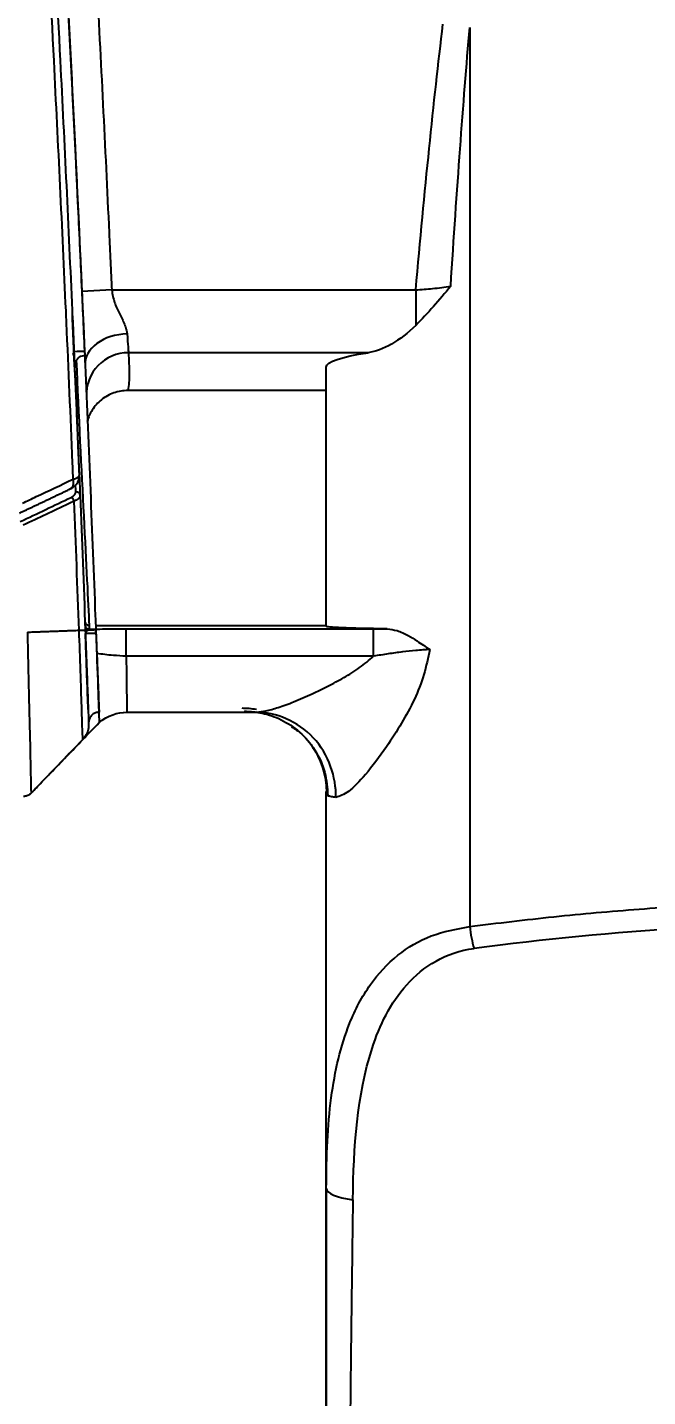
# Model space of a CAD drawing. Header units: millimetres. Extents: x 28 to 2974, y 8 to 3716.
# Drawn here: x 2058.8 to 2088.2, y 1207.4 to 1272.5 of the extents above; entities that cross this region are included whole.
import ezdxf

# ---------------------------------------------------------------- set-up
doc = ezdxf.new("R2010")
doc.units = ezdxf.units.MM
doc.layers.get('Defpoints').update_dxf_attribs({"linetype": 'CONTINUOUS'})
doc.layers.add('1LINE', color=7, linetype='CONTINUOUS')
doc.styles.add('Annotative', font='malgun.ttf')
doc.dimstyles.new('WOO', dxfattribs={"dimtxt": 20, "dimasz": 2, "dimexe": 1.25, "dimexo": 0.3, "dimgap": 1, "dimtad": 1, "dimdec": 1, "dimzin": 1, "dimdsep": 46, "dimtxsty": 'Annotative', "dimcen": 0, "dimclrd": 1, "dimclre": 1, "dimclrt": 2, "dimadec": 0, "dimazin": 0, "dimtfac": 1, "dimtdec": 1, "dimtofl": 0, "dimtmove": 0, "dimatfit": 3, "dimfxl": 0, "dimarcsym": 0})

# ---------------------------------------------------------------- blocks, each defined once
blk = doc.blocks.new('*D12')
at = {"layer": '1LINE', "color": 1, "lineweight": -2}
for p, q in [((1929.416, 1310.67), (2169.11, 1310.67)), ((2167.86, 1308.67), (2167.86, 861.29)), ((1858.761, 859.29), (2169.11, 859.29))]:
    blk.add_line(p, q, dxfattribs=at)
at = {"layer": '1LINE', "color": 1}
for points in [[(2167.527, 1308.67), (2168.193, 1308.67), (2167.86, 1310.67)], [(2167.527, 861.29), (2168.193, 861.29), (2167.86, 859.29)]]:
    blk.add_solid(points, dxfattribs=at)
at = {"layer": 'Defpoints', "color": 0}
for p in [(1929.116, 1310.67), (1858.461, 859.29), (2167.86, 859.29)]:
    blk.add_point(p, dxfattribs=at)
at = {"layer": '1LINE', "color": 2, "insert": (2156.473, 1084.98), "char_height": 20, "attachment_point": 5, "rotation": 90, "style": 'Annotative'}
blk.add_mtext('451', dxfattribs=at)
blk = doc.blocks.new('*D13')
at = {"layer": '1LINE', "color": 1, "lineweight": -2}
for p, q in [((1929.416, 1349.07), (2224.099, 1349.07)), ((2222.849, 1347.07), (2222.849, 861.29)), ((1858.761, 859.29), (2224.099, 859.29))]:
    blk.add_line(p, q, dxfattribs=at)
at = {"layer": '1LINE', "color": 1}
for points in [[(2222.516, 1347.07), (2223.183, 1347.07), (2222.849, 1349.07)], [(2222.516, 861.29), (2223.183, 861.29), (2222.849, 859.29)]]:
    blk.add_solid(points, dxfattribs=at)
at = {"layer": 'Defpoints', "color": 0}
for p in [(1929.116, 1349.07), (1858.461, 859.29), (2222.849, 859.29)]:
    blk.add_point(p, dxfattribs=at)
at = {"layer": '1LINE', "color": 2, "insert": (2211.517, 1104.18), "char_height": 20, "attachment_point": 5, "rotation": 90, "style": 'Annotative'}
blk.add_mtext('490', dxfattribs=at)

msp = doc.modelspace()

# ---------------------------------------------------------------- linework, layer by layer
at = {"layer": '1LINE', "linetype": 'Continuous'}
for p, q in [((2079.79, 1272.479), (2079.79, 1229.765)), ((2060.732, 1262.414), (2060.738, 1262.414)), ((2060.747, 1262.235), (2060.741, 1262.235)), ((2060.741, 1262.218), (2060.747, 1262.218)), ((2060.756, 1262.018), (2060.751, 1262.018)), ((2060.766, 1261.715), (2060.771, 1261.715)), ((2060.78, 1261.515), (2060.776, 1261.515)), ((2062.777, 1260.003), (2061.354, 1259.939)), ((2062.777, 1260.003), (2077.224, 1260.003)), ((2077.224, 1260.003), (2077.224, 1258.317)), ((2074.965, 1257.023), (2063.57, 1257.023)), ((2072.972, 1244.026), (2072.972, 1256.343)), ((2072.972, 1255.225), (2063.543, 1255.225)), ((2061.701, 1244.076), (2061.701, 1244.06)), ((2062.026, 1243.684), (2062.026, 1243.887)), ((2063.464, 1243.903), (2075.224, 1243.903)), ((2063.464, 1242.603), (2063.464, 1243.903)), ((2075.224, 1242.603), (2075.224, 1243.903)), ((2063.496, 1239.946), (2063.496, 1239.946)), ((2063.496, 1239.946), (2069.587, 1239.946)), ((2072.972, 1217.326), (2072.972, 1236.175)), ((2072.972, 1217.325), (2072.972, 1200.58))]:
    msp.add_line(p, q, dxfattribs=at)
at = {"layer": '1LINE', "linetype": 'Continuous', "extrusion": (0, 0, -1)}
for centre, major_axis, ratio, start_param, end_param in [((2082.972, 941.962), (0, 348.796), 0.040138, 5.860101, 5.959374), ((2082.972, 941.962), (0, -348.636), 0.028683, 2.720795, 2.817782), ((2082.972, 1256.343), (10, 0), 0.113508, 3.141593, 3.783959), ((2082.972, 1244.026), (10, 0), 0.017475, 2.360843, 3.141593), ((2082.972, 1240.018), (14, 0), 0.017475, 2.844022, 3.012192)]:
    msp.add_ellipse(centre, major_axis=major_axis, ratio=ratio, start_param=start_param, end_param=end_param, dxfattribs=at)
at = {"layer": '1LINE', "linetype": 'Continuous'}
for centre, major_axis, ratio, start_param, end_param in [((2063.507, 1256.528), (-1.998, -0.086), 0.694651, 4.68258, 6.284235), ((2060.766, 1256.906), (-0.2, -0.013), 0.905943, 3.116, 3.660669), ((2061.481, 1257.089), (-0.5, -0.022), 0.000006, 4.712388, 6.283939), ((2061.511, 1256.389), (0.498, 0.043), 0.999847, 1.484117, 2.66287), ((2063.57, 1255.036), (-1.999, -0.073), 0.993563, 4.676354, 6.28985), ((2060.592, 1251.005), (0.215, -0.452), 0.677323, 0.000045, 1.289841), ((2061.07, 1250.233), (-0.2, -0.008), 0.906164, 3.139809, 4.674157), ((2060.847, 1249.969), (-0.086, 0.181), 0.677256, 4.431143, 5.671306), ((2060.52, 1243.815), (0.999, 0.037), 0.001911, 5.498163, 6.283939), ((2061.701, 1244.26), (-0.2, -0.008), 0.917703, 6.27936, 7.816245), ((2061.701, 1244.26), (-0.198, -0.025), 0.999845, 6.283181, 7.729903), ((2061.71, 1244.086), (-0.199, -0.016), 0.999847, 6.240119, 7.773414), ((2068.972, 1236.175), (-4, 0), 0.988829, 4.541516, 4.712389), ((2080.427, 1229.689), (-0.265, 1.982), 0.311342, 1.490891, 2.036469), ((2074.972, 1217.326), (2, 0), 0.289427, 3.141593, 4.335679)]:
    msp.add_ellipse(centre, major_axis=major_axis, ratio=ratio, start_param=start_param, end_param=end_param, dxfattribs=at)
for points, knots in [([(2060.945, 1251.02), (2060.929, 1251.417), (2060.913, 1251.815), (2060.804, 1254.428), (2060.708, 1256.643), (2060.607, 1258.908), (2060.605, 1258.958), (2060.424, 1262.967), (2060.235, 1266.925), (2059.75, 1276.462), (2059.443, 1282.04), (2058.949, 1290.404), (2058.778, 1293.192), (2058.602, 1295.979)], [0, 0, 0, 0, 0.026513, 0.026513, 0.174267, 0.174267, 0.177604, 0.177604, 0.44166, 0.44166, 0.813888, 0.813888, 1, 1, 1, 1]), ([(2058.894, 1295.998), (2059.071, 1293.21), (2059.241, 1290.422), (2059.736, 1282.056), (2060.042, 1276.478), (2060.527, 1266.944), (2060.716, 1262.989), (2060.896, 1258.983), (2060.899, 1258.933), (2061, 1256.664), (2061.096, 1254.444), (2061.203, 1251.88), (2061.217, 1251.535), (2061.231, 1251.191)], [0, 0, 0, 0, 0.186772, 0.186772, 0.56032, 0.56032, 0.825055, 0.825055, 0.828404, 0.828404, 0.97694, 0.97694, 1, 1, 1, 1]), ([(2060.835, 1295.805), (2061.027, 1292.765), (2061.212, 1289.725), (2061.559, 1283.794), (2061.723, 1280.904), (2061.935, 1276.993), (2061.989, 1275.974), (2062.259, 1270.876), (2062.461, 1266.797), (2062.694, 1261.813), (2062.736, 1260.908), (2062.777, 1260.003)], [0, 0, 0, 0, 0.254836, 0.254836, 0.497084, 0.497084, 0.582509, 0.582509, 0.924212, 0.924212, 1, 1, 1, 1]), ([(2059.413, 1295.715), (2059.47, 1294.808), (2059.527, 1293.901), (2059.982, 1286.536), (2060.35, 1280.076), (2060.855, 1270.384), (2061.016, 1267.153), (2061.232, 1262.594), (2061.293, 1261.266), (2061.354, 1259.939)], [0, 0, 0, 0, 0.076072, 0.076072, 0.617852, 0.617852, 0.888715, 0.888715, 1, 1, 1, 1]), ([(2062.777, 1260.003), (2062.813, 1259.804), (2062.885, 1259.404), (2063.148, 1258.875), (2063.354, 1258.455), (2063.475, 1258.137), (2063.497, 1257.988), (2063.507, 1257.918)], [0, 0, 0, 0, 0.249316, 0.499105, 0.749242, 0.883753, 1, 1, 1, 1]), ([(2077.224, 1260.003), (2077.493, 1260.024), (2078.067, 1260.068), (2078.602, 1260.143), (2078.887, 1260.183)], [0, 0, 0, 0, 0.467696, 1, 1, 1, 1]), ([(2078.887, 1260.183), (2078.615, 1259.856), (2078.069, 1259.198), (2077.506, 1258.611), (2077.224, 1258.317)], [0, 0, 0, 0, 0.498836, 1, 1, 1, 1]), ([(2060.981, 1257.067), (2060.967, 1257.4), (2060.952, 1257.733), (2060.927, 1258.3), (2060.916, 1258.535), (2060.906, 1258.769)], [0, 0, 0, 0, 0.586794, 0.586794, 1, 1, 1, 1]), ([(2063.507, 1257.918), (2063.524, 1257.685), (2063.556, 1257.23), (2063.565, 1257.091), (2063.57, 1257.023)], [0, 0, 0, 0, 0.511443, 1, 1, 1, 1]), ([(2060.966, 1256.915), (2060.969, 1256.858), (2060.973, 1256.802), (2060.991, 1256.52), (2061.004, 1256.295), (2061.066, 1255.169), (2061.1, 1254.268), (2061.179, 1252.324), (2061.226, 1251.282), (2061.27, 1250.241)], [0, 0, 0, 0, 0.025324, 0.025324, 0.12662, 0.12662, 0.531809, 0.531809, 1, 1, 1, 1]), ([(2061.011, 1256.367), (2061.012, 1256.366), (2061.011, 1256.378), (2061.009, 1256.427), (2061.007, 1256.465), (2061.003, 1256.56), (2061.001, 1256.62), (2060.995, 1256.751), (2060.992, 1256.825), (2060.986, 1256.955), (2060.984, 1257.011), (2060.981, 1257.067)], [0, 0, 0, 0, 0.212334, 0.212334, 0.424653, 0.424653, 0.637037, 0.637037, 0.849596, 0.849596, 1, 1, 1, 1]), ([(2061.481, 1257.089), (2061.483, 1257.073), (2061.486, 1257.057), (2061.491, 1257.02), (2061.495, 1256.999), (2061.5, 1256.961), (2061.503, 1256.944), (2061.507, 1256.917), (2061.509, 1256.906), (2061.511, 1256.892), (2061.511, 1256.889), (2061.511, 1256.889)], [0, 0, 0, 0, 0.151225, 0.151225, 0.364563, 0.364563, 0.57703, 0.57703, 0.788719, 0.788719, 1, 1, 1, 1]), ([(2063.57, 1257.023), (2063.582, 1256.679), (2063.608, 1256.334), (2063.611, 1255.735), (2063.589, 1255.48), (2063.543, 1255.225)], [0, 0, 0, 0, 0.574371, 0.574371, 1, 1, 1, 1]), ([(2061.011, 1256.375), (2061.011, 1256.375), (2061.011, 1256.377), (2061.011, 1256.382), (2061.011, 1256.393), (2061.011, 1256.416), (2061.017, 1256.481), (2061.032, 1256.537), (2061.05, 1256.579)], [0, 0, 0, 0, 0.067133, 0.103266, 0.141666, 0.231647, 0.40731, 1, 1, 1, 1]), ([(2061.09, 1256.669), (2061.204, 1254.044), (2061.332, 1251.453), (2061.563, 1246.988), (2061.657, 1245.166), (2061.701, 1244.076)], [0, 0, 0, 0, 0.489442, 0.489442, 1, 1, 1, 1]), ([(2061.509, 1256.441), (2061.683, 1252.471), (2061.844, 1248.501), (2062.003, 1244.31), (2062.011, 1244.09), (2062.019, 1243.87)], [0, 0, 0, 0, 0.947528, 0.947528, 1, 1, 1, 1]), ([(2063.543, 1255.225), (2063.319, 1255.225), (2063.092, 1255.187), (2062.669, 1255.04), (2062.468, 1254.929), (2062.119, 1254.652), (2061.966, 1254.483), (2061.743, 1254.131), (2061.663, 1253.949), (2061.612, 1253.763)], [0, 0, 0, 0, 0.257743, 0.257743, 0.515507, 0.515507, 0.772892, 0.772892, 1, 1, 1, 1]), ([(2058.528, 1249.871), (2058.75, 1249.976), (2058.971, 1250.081), (2059.777, 1250.464), (2060.361, 1250.742), (2060.945, 1251.02)], [0, 0, 0, 0, 0.274914, 0.274914, 1, 1, 1, 1]), ([(2060.802, 1250.56), (2060.856, 1250.581), (2060.98, 1250.646), (2061.133, 1250.806), (2061.227, 1251.01), (2061.227, 1251.139), (2061.221, 1251.191)], [0, 0, 0, 0, 0.209717, 0.526474, 0.819404, 1, 1, 1, 1]), ([(2060.945, 1251.02), (2061.031, 1251.042), (2061.102, 1251.068), (2061.194, 1251.119), (2061.221, 1251.146), (2061.231, 1251.178), (2061.232, 1251.184), (2061.231, 1251.191)], [0, 0, 0, 0, 0.467497, 0.467497, 0.894898, 0.894898, 1, 1, 1, 1]), ([(2060.847, 1250.15), (2060.856, 1250.155), (2060.866, 1250.159), (2060.942, 1250.199), (2060.993, 1250.241), (2061.057, 1250.326), (2061.072, 1250.37), (2061.07, 1250.414)], [0, 0, 0, 0, 0.064061, 0.064061, 0.540852, 0.540852, 1, 1, 1, 1]), ([(2061.27, 1250.241), (2061.272, 1250.197), (2061.253, 1250.152), (2061.172, 1250.067), (2061.107, 1250.025), (2061.012, 1249.984), (2061, 1249.979), (2060.988, 1249.974)], [0, 0, 0, 0, 0.456887, 0.456887, 0.935289, 0.935289, 1, 1, 1, 1]), ([(2058.429, 1249.001), (2058.832, 1249.193), (2059.235, 1249.384), (2060.041, 1249.767), (2060.444, 1249.958), (2060.847, 1250.15)], [0, 0, 0, 0, 0.5, 0.5, 1, 1, 1, 1]), ([(2060.988, 1249.974), (2060.899, 1249.932), (2060.811, 1249.89), (2060.368, 1249.68), (2060.013, 1249.511), (2059.296, 1249.17), (2058.933, 1248.998), (2058.571, 1248.825)], [0, 0, 0, 0, 0.109956, 0.109956, 0.549778, 0.549778, 1, 1, 1, 1]), ([(2058.767, 1243.748), (2058.816, 1241.773), (2058.86, 1239.812), (2058.924, 1236.997), (2058.941, 1236.149), (2058.942, 1236.098)], [0, 0, 0, 0, 0.5, 0.5, 1, 1, 1, 1]), ([(2061.399, 1238.643), (2061.398, 1238.689), (2061.38, 1239.272), (2061.318, 1241.178), (2061.273, 1242.526), (2061.227, 1243.84)], [0, 0, 0, 0, 0.5, 0.5, 1, 1, 1, 1]), ([(2061.519, 1243.852), (2061.563, 1242.697), (2061.604, 1241.563), (2061.661, 1239.921), (2061.678, 1239.417), (2061.679, 1239.373)], [0, 0, 0, 0, 0.5, 0.5, 1, 1, 1, 1]), ([(2061.71, 1243.886), (2061.695, 1243.885), (2061.678, 1243.876), (2061.635, 1243.846), (2061.607, 1243.822), (2061.549, 1243.76), (2061.525, 1243.721), (2061.526, 1243.683), (2061.526, 1243.683), (2061.526, 1243.682)], [0, 0, 0, 0, 0.205744, 0.205744, 0.510616, 0.510616, 0.993306, 0.993306, 1, 1, 1, 1]), ([(2062.026, 1243.684), (2061.989, 1243.684), (2061.951, 1243.685), (2061.86, 1243.686), (2061.807, 1243.687), (2061.712, 1243.687), (2061.669, 1243.687), (2061.6, 1243.687), (2061.572, 1243.686), (2061.535, 1243.684), (2061.525, 1243.683), (2061.526, 1243.682)], [0, 0, 0, 0, 0.14194, 0.14194, 0.356785, 0.356785, 0.571576, 0.571576, 0.785374, 0.785374, 1, 1, 1, 1]), ([(2061.71, 1243.886), (2061.761, 1243.886), (2061.815, 1243.886), (2061.921, 1243.887), (2061.974, 1243.887), (2062.026, 1243.887)], [0, 0, 0, 0, 0.523036, 0.523036, 1, 1, 1, 1]), ([(2062.017, 1243.896), (2062.078, 1243.897), (2062.141, 1243.897), (2062.551, 1243.901), (2062.937, 1243.903), (2063.368, 1243.903), (2063.416, 1243.903), (2063.464, 1243.903)], [0, 0, 0, 0, 0.138192, 0.138192, 0.90569, 0.90569, 1, 1, 1, 1]), ([(2062.026, 1243.684), (2062.043, 1243.278), (2062.06, 1242.867), (2062.093, 1242.083), (2062.108, 1241.7), (2062.135, 1241.035), (2062.146, 1240.744), (2062.164, 1240.294), (2062.17, 1240.128), (2062.175, 1239.986), (2062.176, 1239.956), (2062.176, 1239.946)], [0, 0, 0, 0, 0.213491, 0.213491, 0.437118, 0.437118, 0.660653, 0.660653, 0.884032, 0.884032, 1, 1, 1, 1]), ([(2075.868, 1243.903), (2076.025, 1243.884), (2076.357, 1243.844), (2076.837, 1243.618), (2077.346, 1243.297), (2077.688, 1243.062), (2077.888, 1242.924)], [0, 0, 0, 0, 0.234432, 0.496906, 0.704468, 1, 1, 1, 1]), ([(2061.655, 1240.08), (2061.647, 1240.334), (2061.635, 1240.662), (2061.609, 1241.413), (2061.593, 1241.846), (2061.56, 1242.741), (2061.543, 1243.214), (2061.526, 1243.682)], [0, 0, 0, 0, 0.335729, 0.335729, 0.672671, 0.672671, 1, 1, 1, 1]), ([(2062.061, 1242.73), (2062.095, 1241.815), (2062.124, 1240.991), (2062.165, 1239.825), (2062.176, 1239.486), (2062.176, 1239.449)], [0, 0, 0, 0, 0.500008, 0.500008, 1, 1, 1, 1]), ([(2063.464, 1242.603), (2063.256, 1242.616), (2062.727, 1242.647), (2062.313, 1242.699), (2062.061, 1242.73)], [0, 0, 0, 0, 0.392767, 1, 1, 1, 1]), ([(2075.224, 1242.603), (2074.557, 1242.603), (2073.891, 1242.603), (2070.557, 1242.603), (2067.891, 1242.603), (2064.851, 1242.603), (2064.477, 1242.603), (2063.89, 1242.603), (2063.677, 1242.603), (2063.464, 1242.603)], [0, 0, 0, 0, 0.170065, 0.170065, 0.850325, 0.850325, 0.945629, 0.945629, 1, 1, 1, 1]), ([(2063.464, 1242.603), (2063.467, 1242.349), (2063.471, 1242.102), (2063.478, 1241.516), (2063.482, 1241.191), (2063.489, 1240.634), (2063.491, 1240.4), (2063.495, 1240.066), (2063.496, 1239.966), (2063.496, 1239.946)], [0, 0, 0, 0, 0.17261, 0.17261, 0.436101, 0.436101, 0.712177, 0.712177, 1, 1, 1, 1]), ([(2069.659, 1239.946), (2069.801, 1239.963), (2070.111, 1240), (2070.713, 1240.172), (2071.45, 1240.442), (2072.245, 1240.788), (2073.044, 1241.18), (2073.808, 1241.583), (2074.557, 1242.034), (2075.005, 1242.417), (2075.224, 1242.603)], [0, 0, 0, 0, 0.098646, 0.214173, 0.347667, 0.499827, 0.623659, 0.750739, 0.87835, 1, 1, 1, 1]), ([(2077.888, 1242.924), (2077.807, 1242.523), (2077.642, 1241.705), (2077.164, 1240.528), (2076.547, 1239.378), (2075.742, 1238.15), (2074.873, 1236.99), (2074.007, 1236.093), (2073.62, 1235.96), (2073.434, 1235.897)], [0, 0, 0, 0, 0.115004, 0.234587, 0.361996, 0.499924, 0.687906, 0.850569, 1, 1, 1, 1]), ([(2077.888, 1242.924), (2077.671, 1242.91), (2077.258, 1242.883), (2076.587, 1242.812), (2076.029, 1242.735), (2075.57, 1242.664), (2075.341, 1242.622), (2075.227, 1242.601)], [0, 0, 0, 0, 0.262686, 0.499715, 0.749907, 0.875443, 1, 1, 1, 1]), ([(2062.176, 1239.946), (2062.121, 1239.946), (2062.064, 1239.937), (2061.958, 1239.9), (2061.908, 1239.872), (2061.821, 1239.802), (2061.782, 1239.759), (2061.723, 1239.664), (2061.701, 1239.611), (2061.681, 1239.52), (2061.677, 1239.484), (2061.677, 1239.441), (2061.677, 1239.435), (2061.677, 1239.428)], [0, 0, 0, 0, 0.210075, 0.210075, 0.420152, 0.420152, 0.630272, 0.630272, 0.840485, 0.840485, 0.976764, 0.976764, 1, 1, 1, 1]), ([(2069.517, 1239.956), (2069.654, 1239.943), (2070.104, 1239.885), (2070.872, 1239.609), (2071.753, 1239.026), (2072.478, 1238.167), (2072.964, 1237.113), (2073.019, 1236.347), (2073.047, 1235.969)], [0, 0, 0, 0, 0.070569, 0.234571, 0.415985, 0.609452, 0.807067, 1, 1, 1, 1]), ([(2073.434, 1235.897), (2073.446, 1236.836), (2073.092, 1237.943), (2071.621, 1239.526), (2070.567, 1239.934), (2069.659, 1239.946)], [0, 0, 0, 0, 0.5, 0.5, 1, 1, 1, 1]), ([(2059.089, 1236.251), (2059.346, 1236.517), (2059.861, 1237.05), (2060.89, 1238.116), (2061.662, 1238.916), (2062.176, 1239.449)], [0, 0, 0, 0, 0.25, 0.5, 1, 1, 1, 1]), ([(2061.679, 1239.373), (2061.679, 1239.364), (2061.679, 1239.355), (2061.68, 1239.329), (2061.679, 1239.312), (2061.674, 1239.183), (2061.649, 1239.07), (2061.56, 1238.847), (2061.488, 1238.735), (2061.399, 1238.643)], [0, 0, 0, 0, 0.033328, 0.033328, 0.097244, 0.097244, 0.516839, 0.516839, 1, 1, 1, 1]), ([(2071.313, 1239.256), (2071.486, 1239.157), (2071.943, 1238.838), (2072.505, 1238.086), (2072.904, 1237.105), (2072.98, 1236.44), (2072.977, 1236.109)], [0, 0, 0, 0, 0.158122, 0.452465, 0.735993, 1, 1, 1, 1]), ([(2058.942, 1236.098), (2058.971, 1236.128), (2059.004, 1236.162), (2059.101, 1236.263), (2059.171, 1236.335), (2059.331, 1236.5), (2059.447, 1236.621), (2059.664, 1236.845), (2059.796, 1236.983), (2060.038, 1237.233), (2060.109, 1237.307), (2060.663, 1237.881), (2061.048, 1238.28), (2061.399, 1238.643)], [0, 0, 0, 0, 0.047029, 0.047029, 0.125086, 0.125086, 0.203142, 0.203142, 0.359256, 0.359256, 0.515369, 0.515369, 1, 1, 1, 1]), ([(2058.942, 1236.098), (2058.927, 1236.082), (2058.911, 1236.068), (2058.851, 1236.02), (2058.8, 1235.992), (2058.695, 1235.955), (2058.638, 1235.945), (2058.582, 1235.945)], [0, 0, 0, 0, 0.158514, 0.158514, 0.579256, 0.579256, 1, 1, 1, 1]), ([(2073.047, 1235.969), (2073.025, 1235.995), (2072.981, 1236.046), (2072.975, 1236.132), (2072.972, 1236.175)], [0, 0, 0, 0, 0.498375, 1, 1, 1, 1]), ([(2073.434, 1235.897), (2073.355, 1235.908), (2073.184, 1235.932), (2073.094, 1235.956), (2073.047, 1235.969)], [0, 0, 0, 0, 0.464808, 1, 1, 1, 1]), ([(2079.79, 1229.765), (2081.118, 1229.927), (2083.765, 1230.25), (2087.826, 1230.606), (2091.914, 1230.874), (2094.662, 1230.967), (2096.032, 1231.013)], [0, 0, 0, 0, 0.252163, 0.502806, 0.752046, 1, 1, 1, 1]), ([(2055.505, 1230), (2056.142, 1220.292), (2056.671, 1210.549), (2057.64, 1188.675), (2058.078, 1176.54), (2058.667, 1152.216), (2058.792, 1140.025), (2058.264, 1115.589), (2057.61, 1103.349), (2055.098, 1078.821), (2053.258, 1066.591), (2045.67, 1030.277), (2037.844, 1006.559), (2022.108, 973.151), (2016.175, 962.342), (2002.781, 941.455), (1995.422, 931.543), (1983.4, 917.573), (1979.229, 913.06), (1970.531, 904.346), (1966.019, 900.131), (1951.717, 888.158), (1941.263, 881.29), (1918.911, 870.34), (1907.073, 866.183), (1883.121, 860.676), (1870.911, 859.283), (1858.461, 859.29)], [0, 0, 0, 0, 0.063029, 0.063029, 0.14111, 0.14111, 0.219191, 0.219191, 0.297272, 0.297272, 0.375352, 0.375352, 0.531514, 0.531514, 0.609595, 0.609595, 0.687676, 0.687676, 0.726717, 0.726717, 0.765757, 0.765757, 0.843838, 0.843838, 0.921919, 0.921919, 1, 1, 1, 1]), ([(2072.972, 1217.326), (2072.981, 1218.078), (2072.998, 1219.543), (2073.178, 1221.602), (2073.51, 1223.476), (2074.079, 1225.304), (2074.962, 1227.005), (2076.272, 1228.422), (2077.875, 1229.405), (2079.161, 1229.647), (2079.79, 1229.765)], [0, 0, 0, 0, 0.134394, 0.261836, 0.383085, 0.499022, 0.641075, 0.769142, 0.88713, 1, 1, 1, 1]), ([(2120.95, 1228.724), (2114.356, 1229.582), (2107.476, 1230.022), (2093.419, 1230.021), (2086.566, 1229.582), (2079.994, 1228.726)], [0, 0, 0, 0, 0.5, 0.5, 1, 1, 1, 1]), ([(2074.236, 1216.787), (2074.273, 1219.285), (2074.428, 1221.749), (2075.508, 1225.077), (2076.013, 1226.124), (2077.581, 1227.873), (2078.655, 1228.551), (2079.994, 1228.725)], [0, 0, 0, 0, 0.5, 0.5, 0.75, 0.75, 1, 1, 1, 1]), ([(2074.237, 1216.788), (2074.223, 1215.766), (2074.196, 1213.799), (2074.159, 1210.904), (2074.122, 1207.763), (2074.089, 1204.37), (2074.07, 1201.876), (2074.061, 1200.667)], [0, 0, 0, 0, 0.195189, 0.375924, 0.542155, 0.778117, 1, 1, 1, 1])]:
    msp.add_open_spline(points, degree=3, knots=knots, dxfattribs=at)
for points, degree in [([(2059.407, 1295.815), (2060.221, 1282.913), (2060.913, 1270.004), (2061.481, 1257.089)], 3), ([(2061.354, 1259.939), (2061.407, 1258.773), (2061.458, 1257.607), (2061.509, 1256.441)], 3), ([(2077.224, 1258.317), (2076.478, 1257.588), (2075.658, 1257.128), (2074.965, 1257.023)], 3), ([(2058.39, 1249.405), (2059.598, 1249.979), (2060.807, 1250.554)], 2), ([(2061.07, 1250.414), (2061.066, 1250.525), (2061.061, 1250.636), (2061.056, 1250.747)], 3), ([(2061.27, 1250.241), (2061.357, 1248.111), (2061.44, 1245.982), (2061.519, 1243.852)], 3), ([(2061.227, 1243.84), (2061.15, 1245.885), (2061.071, 1247.93), (2060.988, 1249.974)], 3), ([(2058.767, 1243.748), (2061.227, 1243.84)], 1), ([(2058.913, 1243.754), (2062.019, 1243.87)], 1), ([(2061.701, 1244.06), (2061.709, 1244.002), (2061.705, 1243.944), (2061.71, 1243.886)], 3), ([(2062.009, 1244.061), (2072.972, 1244.061)], 1), ([(2062.019, 1243.87), (2062.033, 1243.487), (2062.048, 1243.1), (2062.061, 1242.73)], 3), ([(2075.224, 1243.903), (2075.439, 1243.903), (2075.654, 1243.903), (2075.868, 1243.903)], 3), ([(2062.176, 1239.449), (2062.574, 1239.798), (2063.065, 1239.946), (2063.496, 1239.946)], 3), ([(2069.063, 1239.986), (2069.072, 1239.986), (2069.08, 1239.986), (2069.089, 1239.987)], 3), ([(2069.587, 1239.946), (2069.611, 1239.946), (2069.636, 1239.946), (2069.659, 1239.946)], 3), ([(2058.942, 1236.098), (2058.942, 1236.098)], 1), ([(2072.972, 1200.583), (2072.972, 1206.271), (2072.972, 1211.912), (2072.972, 1217.326)], 3)]:
    msp.add_open_spline(points, degree=degree, dxfattribs=at)

# ---------------------------------------------------------------- dimensions: what is measured, and where the dimension line sits
at = {"layer": '1LINE'}
for base, p1, picture, middle in [((2222.849, 859.29), (1929.116, 1349.07), '*D13', (2222.849, 1104.18)), ((2167.86, 859.29), (1929.116, 1310.67), '*D12', (2167.86, 1084.98))]:
    dim = msp.add_linear_dim(base=base, p1=p1, p2=(1858.461, 859.29), angle=90, dimstyle='WOO', override={"dimdec": 0}, dxfattribs=at)
    dim.commit()
    dim.dimension.update_dxf_attribs({"geometry": picture, "text_midpoint": middle, "dimtype": 160})

doc.saveas('drawing.dxf')
